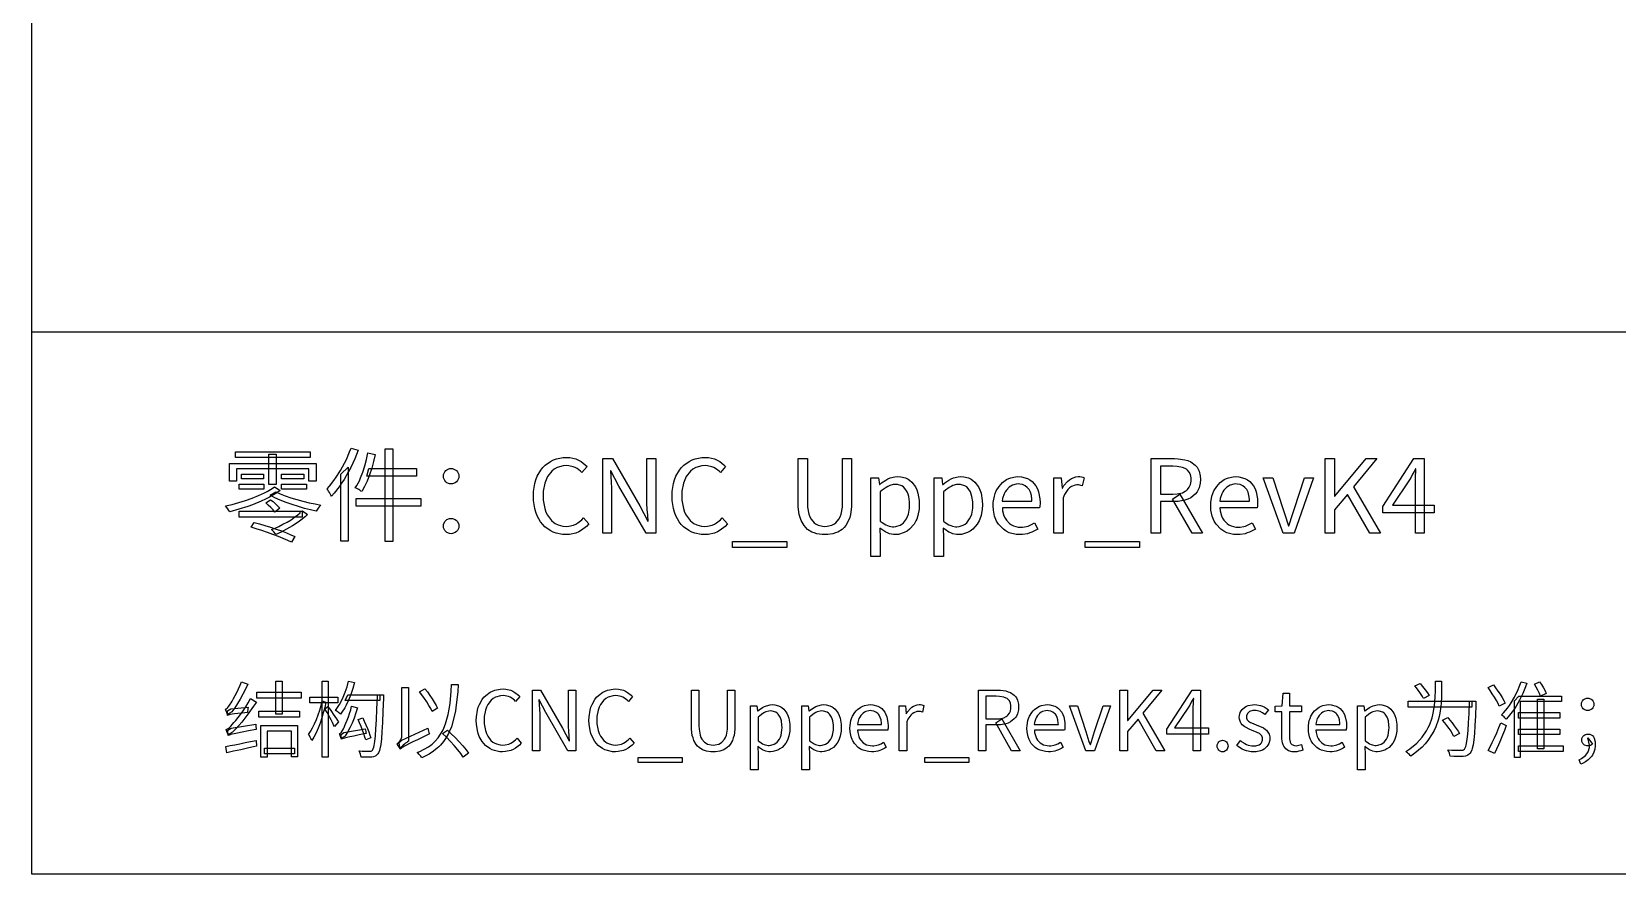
# Model space of a CAD drawing. Header units: millimetres. Extents: x 5 to 292, y 5 to 205.
# Drawn here: x 5 to 45.92, y 5 to 26.75 of the extents above; entities that cross this region are included whole.
import ezdxf

# ---------------------------------------------------------------- set-up
doc = ezdxf.new("R2010")
doc.units = ezdxf.units.MM
doc.layers.add('ANNOTATION', color=7, linetype='Continuous')
doc.layers.add('REFERENCE', color=8, linetype='Continuous')

msp = doc.modelspace()

# ---------------------------------------------------------------- linework, layer by layer
at = {"layer": 'ANNOTATION'}
for points in [[(13.242, 16), (13.429, 15.945), (13.338, 15.723), (13.235, 15.505), (13.179, 15.398), (13.061, 15.194), (12.998, 15.097), (12.934, 15.004), (12.802, 14.834), (12.734, 14.757), (12.721, 14.784), (12.704, 14.817), (12.684, 14.854), (12.662, 14.892), (12.641, 14.926), (12.621, 14.951), (12.683, 15.018), (12.801, 15.167), (12.859, 15.248), (12.969, 15.423), (13.072, 15.61), (13.12, 15.707), (13.204, 15.902), (13.242, 16)], [(14.125, 15.979), (14.322, 15.979), (14.322, 13.592), (14.125, 13.592), (14.125, 15.979)], [(10.108, 15.606), (12.34, 15.606), (12.34, 15.146), (12.156, 15.146), (12.156, 15.469), (10.287, 15.469), (10.287, 15.146), (10.108, 15.146), (10.108, 15.606)], [(10.26, 15.906), (12.182, 15.906), (12.182, 15.756), (10.26, 15.756), (10.26, 15.906)], [(11.117, 15.845), (11.312, 15.845), (11.312, 15.062), (11.117, 15.062), (11.117, 15.845)], [(13.673, 15.879), (13.862, 15.84), (13.822, 15.659), (13.774, 15.481), (13.719, 15.31), (13.658, 15.151), (13.591, 15.006), (13.518, 14.878), (13.496, 14.894), (13.469, 14.912), (13.438, 14.93), (13.406, 14.948), (13.375, 14.965), (13.35, 14.978), (13.387, 15.034), (13.456, 15.16), (13.487, 15.231), (13.546, 15.382), (13.597, 15.543), (13.639, 15.71), (13.673, 15.879)], [(18.787, 13.768), (18.699, 13.772), (18.532, 13.806), (18.454, 13.835), (18.38, 13.872), (18.246, 13.97), (18.187, 14.031), (18.133, 14.099), (18.045, 14.256), (18.011, 14.345), (17.983, 14.441), (17.952, 14.65), (17.948, 14.764), (17.952, 14.878), (17.984, 15.088), (18.012, 15.184), (18.048, 15.273), (18.138, 15.43), (18.192, 15.498), (18.252, 15.559), (18.388, 15.657), (18.463, 15.695), (18.542, 15.725), (18.712, 15.759), (18.802, 15.763), (18.888, 15.759), (19.043, 15.723), (19.112, 15.691), (19.176, 15.654), (19.286, 15.572), (19.331, 15.527), (19.199, 15.369), (19.16, 15.408), (19.073, 15.474), (19.026, 15.5), (18.975, 15.522), (18.865, 15.547), (18.805, 15.551), (18.717, 15.545), (18.558, 15.497), (18.487, 15.456), (18.422, 15.403), (18.315, 15.269), (18.273, 15.186), (18.24, 15.095), (18.202, 14.888), (18.197, 14.773), (18.202, 14.654), (18.239, 14.443), (18.271, 14.35), (18.312, 14.267), (18.416, 14.13), (18.479, 14.077), (18.513, 14.054), (18.586, 14.018), (18.708, 13.987), (18.797, 13.981), (18.863, 13.985), (18.986, 14.014), (19.042, 14.039), (19.096, 14.071), (19.197, 14.151), (19.244, 14.199), (19.378, 14.044), (19.32, 13.982), (19.191, 13.88), (19.121, 13.84), (19.045, 13.809), (18.878, 13.773), (18.787, 13.768)], [(19.738, 13.802), (19.738, 15.729), (19.985, 15.729), (20.69, 14.515), (20.898, 14.118), (20.911, 14.118), (20.898, 14.266), (20.887, 14.42), (20.879, 14.576), (20.877, 14.728), (20.877, 15.729), (21.108, 15.729), (21.108, 13.802), (20.858, 13.802), (20.156, 15.019), (19.948, 15.414), (19.938, 15.414), (19.947, 15.268), (19.956, 15.118), (19.964, 14.967), (19.967, 14.814), (19.967, 13.802), (19.738, 13.802)], [(22.365, 13.768), (22.277, 13.772), (22.111, 13.806), (22.032, 13.835), (21.958, 13.872), (21.824, 13.97), (21.765, 14.031), (21.712, 14.099), (21.624, 14.256), (21.589, 14.345), (21.561, 14.441), (21.53, 14.65), (21.526, 14.764), (21.53, 14.878), (21.562, 15.088), (21.59, 15.184), (21.626, 15.273), (21.716, 15.43), (21.77, 15.498), (21.831, 15.559), (21.966, 15.657), (22.041, 15.695), (22.121, 15.725), (22.29, 15.759), (22.38, 15.763), (22.466, 15.759), (22.621, 15.723), (22.691, 15.691), (22.755, 15.654), (22.864, 15.572), (22.909, 15.527), (22.778, 15.369), (22.738, 15.408), (22.651, 15.474), (22.604, 15.5), (22.554, 15.522), (22.443, 15.547), (22.383, 15.551), (22.295, 15.545), (22.136, 15.497), (22.065, 15.456), (22, 15.403), (21.894, 15.269), (21.852, 15.186), (21.818, 15.095), (21.78, 14.888), (21.776, 14.773), (21.78, 14.654), (21.817, 14.443), (21.849, 14.35), (21.89, 14.267), (21.994, 14.13), (22.057, 14.077), (22.091, 14.054), (22.165, 14.018), (22.286, 13.987), (22.375, 13.981), (22.442, 13.985), (22.565, 14.014), (22.621, 14.039), (22.674, 14.071), (22.775, 14.151), (22.822, 14.199), (22.956, 14.044), (22.898, 13.982), (22.769, 13.88), (22.699, 13.84), (22.624, 13.809), (22.457, 13.773), (22.365, 13.768)], [(25.47, 13.768), (25.397, 13.771), (25.261, 13.792), (25.196, 13.81), (25.135, 13.835), (25.025, 13.904), (24.977, 13.949), (24.932, 14.002), (24.86, 14.131), (24.831, 14.207), (24.808, 14.291), (24.781, 14.486), (24.778, 14.596), (24.778, 15.729), (25.02, 15.729), (25.02, 14.591), (25.024, 14.481), (25.054, 14.299), (25.08, 14.227), (25.113, 14.165), (25.194, 14.07), (25.242, 14.037), (25.294, 14.013), (25.408, 13.984), (25.47, 13.981), (25.532, 13.984), (25.648, 14.013), (25.701, 14.037), (25.75, 14.07), (25.832, 14.165), (25.865, 14.227), (25.892, 14.299), (25.923, 14.481), (25.927, 14.591), (25.927, 15.729), (26.161, 15.729), (26.161, 14.596), (26.158, 14.486), (26.132, 14.291), (26.11, 14.207), (26.082, 14.131), (26.008, 14.002), (25.964, 13.949), (25.914, 13.904), (25.804, 13.835), (25.743, 13.81), (25.679, 13.792), (25.542, 13.771), (25.47, 13.768)], [(33.888, 13.802), (33.888, 15.729), (34.49, 15.729), (34.586, 15.726), (34.76, 15.7), (34.838, 15.678), (34.91, 15.648), (35.029, 15.564), (35.076, 15.509), (35.097, 15.478), (35.129, 15.408), (35.158, 15.285), (35.163, 15.19), (35.158, 15.098), (35.129, 14.976), (35.097, 14.904), (35.076, 14.871), (35.029, 14.811), (34.91, 14.716), (34.838, 14.681), (34.76, 14.654), (34.586, 14.624), (34.49, 14.62), (34.13, 14.62), (34.13, 13.802), (33.888, 13.802)], [(38.384, 13.802), (38.384, 15.729), (38.626, 15.729), (38.626, 14.762), (38.631, 14.762), (39.438, 15.729), (39.714, 15.729), (39.11, 14.998), (39.806, 13.802), (39.536, 13.802), (38.957, 14.807), (38.626, 14.412), (38.626, 13.802), (38.384, 13.802)], [(40.711, 13.802), (40.711, 15.117), (40.712, 15.196), (40.716, 15.29), (40.721, 15.386), (40.724, 15.466), (40.713, 15.466), (40.676, 15.397), (40.638, 15.326), (40.599, 15.254), (40.558, 15.183), (40.119, 14.525), (41.195, 14.525), (41.195, 14.333), (39.869, 14.333), (39.869, 14.491), (40.671, 15.729), (40.937, 15.729), (40.937, 13.802), (40.711, 13.802)], [(10.415, 15.33), (10.986, 15.33), (10.986, 15.206), (10.415, 15.206), (10.415, 15.33)], [(11.444, 15.33), (12.027, 15.33), (12.027, 15.206), (11.444, 15.206), (11.444, 15.33)], [(12.976, 15.325), (13.163, 15.511), (13.166, 15.509), (13.166, 13.597), (12.976, 13.597), (12.976, 15.325)], [(13.696, 15.472), (14.927, 15.472), (14.927, 15.28), (13.649, 15.28), (13.696, 15.472)], [(15.823, 15.08), (15.785, 15.083), (15.716, 15.109), (15.684, 15.132), (15.658, 15.161), (15.628, 15.232), (15.624, 15.275), (15.628, 15.318), (15.658, 15.391), (15.684, 15.42), (15.716, 15.444), (15.785, 15.471), (15.823, 15.474), (15.862, 15.471), (15.931, 15.444), (15.963, 15.42), (15.989, 15.391), (16.019, 15.318), (16.023, 15.275), (16.019, 15.232), (15.989, 15.161), (15.963, 15.132), (15.931, 15.109), (15.862, 15.083), (15.823, 15.08)], [(26.658, 13.2), (26.658, 15.23), (26.855, 15.23), (26.879, 15.064), (26.884, 15.064), (26.934, 15.104), (27.041, 15.174), (27.098, 15.206), (27.157, 15.233), (27.278, 15.263), (27.339, 15.267), (27.427, 15.261), (27.547, 15.231), (27.617, 15.197), (27.65, 15.176), (27.71, 15.126), (27.806, 14.999), (27.842, 14.922), (27.871, 14.837), (27.903, 14.645), (27.907, 14.538), (27.901, 14.421), (27.872, 14.261), (27.839, 14.166), (27.819, 14.121), (27.771, 14.04), (27.657, 13.909), (27.59, 13.859), (27.518, 13.819), (27.366, 13.774), (27.286, 13.768), (27.238, 13.771), (27.139, 13.792), (27.089, 13.811), (27.039, 13.835), (26.941, 13.896), (26.892, 13.934), (26.9, 13.684), (26.9, 13.2), (26.658, 13.2)], [(28.288, 13.2), (28.288, 15.23), (28.485, 15.23), (28.509, 15.064), (28.514, 15.064), (28.564, 15.104), (28.671, 15.174), (28.729, 15.206), (28.787, 15.233), (28.908, 15.263), (28.969, 15.267), (29.057, 15.261), (29.177, 15.231), (29.248, 15.197), (29.28, 15.176), (29.34, 15.126), (29.436, 14.999), (29.472, 14.922), (29.501, 14.837), (29.533, 14.645), (29.537, 14.538), (29.531, 14.421), (29.502, 14.261), (29.469, 14.166), (29.449, 14.121), (29.401, 14.04), (29.287, 13.909), (29.22, 13.859), (29.148, 13.819), (28.996, 13.774), (28.916, 13.768), (28.868, 13.771), (28.769, 13.792), (28.719, 13.811), (28.669, 13.835), (28.571, 13.896), (28.522, 13.934), (28.53, 13.684), (28.53, 13.2), (28.288, 13.2)], [(30.497, 13.768), (30.403, 13.774), (30.229, 13.818), (30.149, 13.857), (30.076, 13.907), (29.953, 14.035), (29.903, 14.114), (29.882, 14.156), (29.848, 14.248), (29.819, 14.402), (29.813, 14.515), (29.816, 14.6), (29.843, 14.757), (29.866, 14.829), (29.894, 14.895), (29.966, 15.014), (30.009, 15.065), (30.056, 15.112), (30.159, 15.187), (30.215, 15.215), (30.273, 15.238), (30.392, 15.264), (30.452, 15.267), (30.54, 15.262), (30.695, 15.221), (30.762, 15.185), (30.821, 15.14), (30.918, 15.024), (30.955, 14.952), (30.985, 14.874), (31.018, 14.695), (31.022, 14.596), (31.022, 14.558), (31.02, 14.522), (31.016, 14.49), (31.012, 14.46), (30.05, 14.46), (30.057, 14.386), (30.092, 14.254), (30.119, 14.195), (30.153, 14.143), (30.235, 14.056), (30.283, 14.022), (30.337, 13.995), (30.457, 13.964), (30.523, 13.96), (30.574, 13.962), (30.67, 13.977), (30.714, 13.99), (30.798, 14.026), (30.88, 14.073), (30.965, 13.913), (30.917, 13.884), (30.813, 13.832), (30.757, 13.81), (30.697, 13.792), (30.567, 13.771), (30.497, 13.768)], [(31.375, 13.802), (31.375, 15.23), (31.572, 15.23), (31.595, 14.97), (31.601, 14.97), (31.639, 15.034), (31.729, 15.143), (31.781, 15.186), (31.835, 15.221), (31.947, 15.262), (32.006, 15.267), (32.052, 15.265), (32.091, 15.26), (32.125, 15.251), (32.158, 15.235), (32.113, 15.027), (32.079, 15.037), (32.048, 15.044), (32.015, 15.049), (31.974, 15.051), (31.93, 15.046), (31.836, 15.009), (31.787, 14.976), (31.739, 14.932), (31.654, 14.804), (31.617, 14.72), (31.617, 13.802), (31.375, 13.802)], [(34.13, 14.814), (34.453, 14.814), (34.56, 14.82), (34.695, 14.851), (34.768, 14.886), (34.8, 14.908), (34.829, 14.933), (34.874, 14.991), (34.904, 15.062), (34.92, 15.144), (34.921, 15.19), (34.92, 15.236), (34.904, 15.316), (34.874, 15.383), (34.829, 15.435), (34.8, 15.456), (34.768, 15.474), (34.695, 15.502), (34.56, 15.527), (34.453, 15.532), (34.13, 15.532), (34.13, 14.814)], [(36.112, 13.768), (36.019, 13.774), (35.845, 13.818), (35.765, 13.857), (35.692, 13.907), (35.569, 14.035), (35.519, 14.114), (35.498, 14.156), (35.464, 14.248), (35.434, 14.402), (35.429, 14.515), (35.432, 14.6), (35.458, 14.757), (35.481, 14.829), (35.51, 14.895), (35.582, 15.014), (35.624, 15.065), (35.671, 15.112), (35.775, 15.187), (35.831, 15.215), (35.889, 15.238), (36.008, 15.264), (36.068, 15.267), (36.156, 15.262), (36.311, 15.221), (36.378, 15.185), (36.437, 15.14), (36.534, 15.024), (36.571, 14.952), (36.6, 14.874), (36.634, 14.695), (36.638, 14.596), (36.637, 14.558), (36.635, 14.522), (36.632, 14.49), (36.628, 14.46), (35.665, 14.46), (35.673, 14.386), (35.707, 14.254), (35.735, 14.195), (35.768, 14.143), (35.851, 14.056), (35.899, 14.022), (35.953, 13.995), (36.072, 13.964), (36.139, 13.96), (36.19, 13.962), (36.285, 13.977), (36.329, 13.99), (36.414, 14.026), (36.496, 14.073), (36.58, 13.913), (36.533, 13.884), (36.429, 13.832), (36.372, 13.81), (36.313, 13.792), (36.183, 13.771), (36.112, 13.768)], [(37.298, 13.802), (36.783, 15.23), (37.032, 15.23), (37.301, 14.418), (37.334, 14.312), (37.368, 14.206), (37.4, 14.1), (37.432, 13.997), (37.445, 13.997), (37.479, 14.1), (37.512, 14.206), (37.545, 14.312), (37.577, 14.418), (37.847, 15.23), (38.084, 15.23), (37.579, 13.802), (37.298, 13.802)], [(11.262, 14.998), (11.412, 14.906), (11.329, 14.848), (11.141, 14.737), (11.036, 14.684), (10.925, 14.634), (10.697, 14.54), (10.578, 14.497), (10.342, 14.422), (10.111, 14.36), (10.089, 14.394), (10.062, 14.433), (10.031, 14.473), (10, 14.507), (10.171, 14.547), (10.346, 14.595), (10.521, 14.649), (10.693, 14.709), (10.857, 14.775), (11.009, 14.846), (11.08, 14.883), (11.207, 14.959), (11.262, 14.998)], [(10.357, 15.067), (10.988, 15.067), (10.988, 14.938), (10.357, 14.938), (10.357, 15.067)], [(11.299, 14.875), (11.409, 14.823), (11.539, 14.771), (11.685, 14.721), (11.839, 14.674), (11.999, 14.631), (12.16, 14.592), (12.316, 14.559), (12.461, 14.531), (12.441, 14.509), (12.419, 14.483), (12.396, 14.454), (12.374, 14.425), (12.355, 14.398), (12.34, 14.373), (12.196, 14.405), (12.041, 14.445), (11.882, 14.491), (11.72, 14.543), (11.563, 14.6), (11.413, 14.659), (11.276, 14.72), (11.157, 14.783), (11.299, 14.875)], [(11.444, 15.067), (12.093, 15.067), (12.093, 14.938), (11.444, 14.938), (11.444, 15.067)], [(27.247, 13.971), (27.304, 13.975), (27.41, 14.008), (27.458, 14.038), (27.503, 14.075), (27.576, 14.172), (27.605, 14.232), (27.628, 14.299), (27.654, 14.451), (27.657, 14.536), (27.655, 14.612), (27.636, 14.751), (27.619, 14.813), (27.597, 14.87), (27.537, 14.962), (27.499, 14.998), (27.455, 15.027), (27.344, 15.06), (27.278, 15.064), (27.234, 15.061), (27.142, 15.036), (27.096, 15.014), (27.048, 14.986), (26.951, 14.914), (26.9, 14.869), (26.9, 14.118), (26.947, 14.08), (27.04, 14.023), (27.087, 14.004), (27.131, 13.989), (27.211, 13.973), (27.247, 13.971)], [(28.877, 13.971), (28.934, 13.975), (29.04, 14.008), (29.088, 14.038), (29.133, 14.075), (29.206, 14.172), (29.235, 14.232), (29.258, 14.299), (29.284, 14.451), (29.287, 14.536), (29.285, 14.612), (29.266, 14.751), (29.249, 14.813), (29.227, 14.87), (29.167, 14.962), (29.129, 14.998), (29.085, 15.027), (28.974, 15.06), (28.908, 15.064), (28.864, 15.061), (28.772, 15.036), (28.726, 15.014), (28.678, 14.986), (28.581, 14.914), (28.53, 14.869), (28.53, 14.118), (28.577, 14.08), (28.67, 14.023), (28.717, 14.004), (28.761, 13.989), (28.841, 13.973), (28.877, 13.971)], [(30.047, 14.63), (30.812, 14.63), (30.811, 14.683), (30.799, 14.778), (30.776, 14.86), (30.74, 14.93), (30.718, 14.96), (30.694, 14.987), (30.638, 15.03), (30.573, 15.059), (30.498, 15.073), (30.457, 15.075), (30.408, 15.072), (30.314, 15.045), (30.269, 15.022), (30.227, 14.993), (30.153, 14.918), (30.122, 14.872), (30.095, 14.821), (30.057, 14.7), (30.047, 14.63)], [(34.945, 13.802), (34.44, 14.683), (34.632, 14.812), (35.218, 13.802), (34.945, 13.802)], [(35.663, 14.63), (36.428, 14.63), (36.426, 14.683), (36.415, 14.778), (36.391, 14.86), (36.356, 14.93), (36.334, 14.96), (36.31, 14.987), (36.254, 15.03), (36.188, 15.059), (36.114, 15.073), (36.073, 15.075), (36.024, 15.072), (35.93, 15.045), (35.885, 15.022), (35.843, 14.993), (35.769, 14.918), (35.738, 14.872), (35.711, 14.821), (35.673, 14.7), (35.663, 14.63)], [(10.357, 14.37), (11.977, 14.37), (11.977, 14.22), (10.357, 14.22), (10.357, 14.37)], [(11.038, 14.586), (11.162, 14.67), (11.228, 14.62), (11.295, 14.562), (11.355, 14.502), (11.401, 14.449), (11.273, 14.352), (11.23, 14.408), (11.171, 14.47), (11.105, 14.532), (11.038, 14.586)], [(11.93, 14.37), (11.961, 14.37), (11.99, 14.381), (12.116, 14.291), (12.065, 14.24), (11.944, 14.139), (11.874, 14.089), (11.728, 13.993), (11.579, 13.906), (11.434, 13.83), (11.304, 13.768), (11.279, 13.8), (11.247, 13.836), (11.214, 13.871), (11.186, 13.897), (11.279, 13.935), (11.38, 13.981), (11.485, 14.034), (11.591, 14.091), (11.692, 14.152), (11.785, 14.215), (11.866, 14.276), (11.93, 14.333), (11.93, 14.37)], [(13.371, 14.699), (15.043, 14.699), (15.043, 14.504), (13.371, 14.504), (13.371, 14.699)], [(10.66, 13.958), (10.744, 14.084), (10.875, 14.049), (11.016, 14.007), (11.161, 13.961), (11.305, 13.912), (11.444, 13.863), (11.573, 13.812), (11.69, 13.764), (11.79, 13.718), (11.704, 13.571), (11.608, 13.618), (11.493, 13.668), (11.365, 13.721), (11.226, 13.773), (11.082, 13.825), (10.937, 13.873), (10.795, 13.918), (10.66, 13.958)], [(15.823, 13.792), (15.785, 13.795), (15.716, 13.822), (15.684, 13.845), (15.658, 13.875), (15.628, 13.946), (15.624, 13.989), (15.628, 14.031), (15.658, 14.103), (15.684, 14.132), (15.716, 14.156), (15.785, 14.183), (15.823, 14.186), (15.862, 14.183), (15.931, 14.156), (15.963, 14.132), (15.989, 14.103), (16.019, 14.031), (16.023, 13.989), (16.019, 13.946), (15.989, 13.875), (15.963, 13.845), (15.931, 13.822), (15.862, 13.795), (15.823, 13.792)], [(23.085, 13.434), (23.085, 13.592), (24.484, 13.592), (24.484, 13.434), (23.085, 13.434)], [(32.187, 13.434), (32.187, 13.592), (33.586, 13.592), (33.586, 13.434), (32.187, 13.434)], [(10.055, 9.102), (10.05, 9.123), (10.042, 9.149), (10.032, 9.179), (10.021, 9.21), (10.011, 9.239), (10, 9.263), (10.015, 9.268), (10.045, 9.288), (10.06, 9.303), (10.09, 9.342), (10.122, 9.389), (10.145, 9.422), (10.175, 9.473), (10.211, 9.537), (10.252, 9.613), (10.295, 9.697), (10.337, 9.786), (10.376, 9.879), (10.41, 9.972), (10.575, 9.904), (10.516, 9.776), (10.452, 9.648), (10.383, 9.524), (10.312, 9.405), (10.239, 9.294), (10.165, 9.194), (10.165, 9.19), (10.165, 9.19), (10.149, 9.181), (10.131, 9.171), (10.11, 9.159), (10.089, 9.145), (10.071, 9.13), (10.059, 9.116), (10.055, 9.102)], [(11.302, 9.987), (11.466, 9.987), (11.466, 9.132), (11.302, 9.132), (11.302, 9.987)], [(12.499, 9.985), (12.652, 9.985), (12.652, 8.021), (12.499, 8.021), (12.499, 9.985)], [(13.176, 9.985), (13.334, 9.951), (13.29, 9.796), (13.237, 9.644), (13.178, 9.498), (13.113, 9.363), (13.079, 9.3), (13.007, 9.184), (12.969, 9.132), (12.951, 9.147), (12.929, 9.164), (12.905, 9.183), (12.88, 9.201), (12.857, 9.218), (12.836, 9.231), (12.874, 9.278), (12.944, 9.384), (12.977, 9.443), (13.038, 9.568), (13.091, 9.703), (13.138, 9.843), (13.176, 9.985)], [(15.837, 9.901), (16.008, 9.895), (15.995, 9.71), (15.958, 9.371), (15.934, 9.217), (15.906, 9.072), (15.83, 8.809), (15.782, 8.691), (15.755, 8.635), (15.695, 8.528), (15.626, 8.429), (15.549, 8.337), (15.507, 8.294), (15.462, 8.253), (15.365, 8.175), (15.256, 8.102), (15.136, 8.037), (15.072, 8.006), (15.059, 8.025), (15.04, 8.05), (15.018, 8.076), (14.994, 8.102), (14.971, 8.125), (14.95, 8.145), (15.013, 8.171), (15.131, 8.229), (15.237, 8.293), (15.332, 8.363), (15.374, 8.401), (15.415, 8.44), (15.489, 8.525), (15.554, 8.617), (15.61, 8.716), (15.635, 8.769), (15.679, 8.88), (15.749, 9.128), (15.775, 9.265), (15.796, 9.41), (15.827, 9.729), (15.837, 9.901)], [(41.225, 9.981), (41.387, 9.981), (41.387, 9.726), (41.384, 9.577), (41.375, 9.416), (41.367, 9.332), (41.341, 9.16), (41.322, 9.071), (41.298, 8.982), (41.234, 8.804), (41.192, 8.714), (41.145, 8.626), (41.029, 8.451), (40.96, 8.366), (40.882, 8.282), (40.697, 8.124), (40.59, 8.049), (40.575, 8.068), (40.555, 8.089), (40.532, 8.11), (40.508, 8.132), (40.484, 8.151), (40.464, 8.166), (40.566, 8.237), (40.743, 8.385), (40.817, 8.463), (40.884, 8.543), (40.996, 8.705), (41.041, 8.788), (41.08, 8.871), (41.141, 9.037), (41.163, 9.12), (41.18, 9.202), (41.205, 9.362), (41.213, 9.44), (41.222, 9.589), (41.225, 9.728), (41.225, 9.981)], [(40.693, 9.865), (40.829, 9.925), (40.896, 9.85), (40.962, 9.765), (41.02, 9.681), (41.062, 9.611), (40.917, 9.54), (40.892, 9.588), (40.859, 9.641), (40.821, 9.697), (40.779, 9.756), (40.736, 9.813), (40.693, 9.865)], [(42.586, 9.825), (42.725, 9.891), (42.781, 9.815), (42.838, 9.731), (42.894, 9.646), (42.946, 9.563), (42.991, 9.486), (43.024, 9.419), (42.875, 9.339), (42.842, 9.409), (42.799, 9.488), (42.749, 9.574), (42.695, 9.661), (42.64, 9.746), (42.586, 9.825)], [(43.435, 9.966), (43.584, 9.93), (43.552, 9.841), (43.479, 9.667), (43.439, 9.581), (43.396, 9.497), (43.306, 9.338), (43.258, 9.262), (43.209, 9.191), (43.106, 9.061), (43.052, 9.002), (43.038, 9.019), (43.019, 9.039), (42.997, 9.061), (42.974, 9.082), (42.953, 9.1), (42.934, 9.115), (42.987, 9.168), (43.087, 9.287), (43.134, 9.353), (43.18, 9.422), (43.265, 9.569), (43.304, 9.646), (43.341, 9.725), (43.407, 9.885), (43.435, 9.966)], [(43.781, 9.91), (43.916, 9.97), (43.966, 9.896), (44.014, 9.816), (44.056, 9.738), (44.087, 9.671), (43.941, 9.598), (43.912, 9.668), (43.872, 9.75), (43.826, 9.834), (43.781, 9.91)], [(10.07, 8.583), (10.066, 8.603), (10.058, 8.629), (10.047, 8.658), (10.037, 8.688), (10.027, 8.715), (10.017, 8.739), (10.035, 8.744), (10.074, 8.766), (10.094, 8.783), (10.137, 8.825), (10.186, 8.878), (10.22, 8.915), (10.268, 8.972), (10.326, 9.044), (10.389, 9.128), (10.456, 9.221), (10.524, 9.322), (10.589, 9.428), (10.65, 9.534), (10.797, 9.444), (10.728, 9.338), (10.58, 9.13), (10.502, 9.028), (10.423, 8.929), (10.264, 8.751), (10.184, 8.67), (10.184, 8.666), (10.184, 8.666), (10.167, 8.658), (10.148, 8.65), (10.127, 8.638), (10.106, 8.625), (10.087, 8.611), (10.075, 8.596), (10.07, 8.583)], [(10.808, 9.698), (11.951, 9.698), (11.951, 9.545), (10.808, 9.545), (10.808, 9.698)], [(12.494, 9.476), (12.591, 9.442), (12.562, 9.308), (12.526, 9.172), (12.486, 9.035), (12.441, 8.9), (12.392, 8.771), (12.339, 8.651), (12.284, 8.544), (12.227, 8.455), (12.219, 8.479), (12.206, 8.507), (12.19, 8.536), (12.174, 8.564), (12.157, 8.589), (12.142, 8.611), (12.196, 8.689), (12.25, 8.782), (12.301, 8.886), (12.35, 9), (12.395, 9.119), (12.434, 9.24), (12.467, 9.361), (12.494, 9.476)], [(12.18, 9.573), (12.9, 9.573), (12.9, 9.423), (12.18, 9.423), (12.18, 9.573)], [(13.157, 9.634), (13.982, 9.634), (13.982, 9.485), (13.086, 9.485), (13.157, 9.634)], [(13.92, 9.634), (14.078, 9.634), (14.078, 9.634), (14.078, 9.618), (14.078, 9.601), (14.077, 9.582), (14.076, 9.564), (14.076, 9.551), (14.065, 9.203), (14.052, 8.915), (14.039, 8.681), (14.024, 8.494), (14.006, 8.349), (13.986, 8.241), (13.975, 8.199), (13.949, 8.134), (13.935, 8.11), (13.918, 8.09), (13.884, 8.059), (13.865, 8.049), (13.824, 8.034), (13.777, 8.025), (13.721, 8.02), (13.653, 8.02), (13.577, 8.021), (13.499, 8.025), (13.494, 8.062), (13.483, 8.104), (13.468, 8.147), (13.45, 8.185), (13.532, 8.179), (13.607, 8.176), (13.668, 8.175), (13.71, 8.175), (13.737, 8.175), (13.758, 8.179), (13.776, 8.189), (13.792, 8.207), (13.804, 8.225), (13.827, 8.283), (13.837, 8.323), (13.855, 8.428), (13.87, 8.571), (13.883, 8.755), (13.896, 8.985), (13.909, 9.264), (13.92, 9.598), (13.92, 9.634)], [(14.512, 8.232), (14.503, 8.253), (14.489, 8.276), (14.473, 8.301), (14.455, 8.326), (14.438, 8.349), (14.424, 8.365), (14.448, 8.383), (14.475, 8.407), (14.504, 8.437), (14.529, 8.473), (14.539, 8.493), (14.551, 8.536), (14.553, 8.559), (14.553, 9.82), (14.724, 9.82), (14.724, 8.437), (14.724, 8.437), (14.702, 8.422), (14.678, 8.405), (14.65, 8.384), (14.619, 8.359), (14.588, 8.333), (14.559, 8.305), (14.534, 8.278), (14.517, 8.254), (14.512, 8.232)], [(15.01, 9.711), (15.147, 9.786), (15.211, 9.706), (15.274, 9.618), (15.335, 9.529), (15.39, 9.441), (15.439, 9.359), (15.476, 9.286), (15.333, 9.2), (15.297, 9.276), (15.25, 9.361), (15.195, 9.451), (15.135, 9.542), (15.072, 9.631), (15.01, 9.711)], [(17.154, 8.162), (17.082, 8.165), (16.947, 8.192), (16.883, 8.216), (16.823, 8.247), (16.714, 8.326), (16.666, 8.375), (16.623, 8.431), (16.551, 8.558), (16.523, 8.631), (16.501, 8.709), (16.475, 8.879), (16.472, 8.972), (16.475, 9.064), (16.501, 9.235), (16.524, 9.313), (16.553, 9.385), (16.626, 9.513), (16.671, 9.568), (16.72, 9.618), (16.83, 9.698), (16.891, 9.728), (16.955, 9.753), (17.093, 9.78), (17.167, 9.784), (17.236, 9.78), (17.362, 9.751), (17.419, 9.725), (17.471, 9.695), (17.56, 9.628), (17.596, 9.592), (17.489, 9.463), (17.457, 9.495), (17.387, 9.548), (17.348, 9.57), (17.307, 9.588), (17.218, 9.608), (17.169, 9.611), (17.097, 9.606), (16.968, 9.568), (16.91, 9.534), (16.857, 9.491), (16.771, 9.382), (16.737, 9.315), (16.71, 9.24), (16.679, 9.072), (16.675, 8.978), (16.679, 8.882), (16.709, 8.711), (16.735, 8.635), (16.768, 8.567), (16.852, 8.456), (16.904, 8.413), (16.932, 8.394), (16.991, 8.365), (17.09, 8.34), (17.162, 8.335), (17.216, 8.338), (17.316, 8.361), (17.362, 8.382), (17.405, 8.408), (17.487, 8.473), (17.526, 8.512), (17.635, 8.386), (17.587, 8.336), (17.482, 8.253), (17.425, 8.221), (17.364, 8.195), (17.229, 8.166), (17.154, 8.162)], [(17.927, 8.19), (17.927, 9.756), (18.128, 9.756), (18.701, 8.769), (18.87, 8.446), (18.881, 8.446), (18.871, 8.566), (18.861, 8.692), (18.855, 8.819), (18.853, 8.942), (18.853, 9.756), (19.041, 9.756), (19.041, 8.19), (18.838, 8.19), (18.267, 9.179), (18.098, 9.5), (18.09, 9.5), (18.097, 9.381), (18.105, 9.259), (18.111, 9.136), (18.113, 9.012), (18.113, 8.19), (17.927, 8.19)], [(20.063, 8.162), (19.991, 8.165), (19.856, 8.192), (19.792, 8.216), (19.732, 8.247), (19.623, 8.326), (19.575, 8.375), (19.532, 8.431), (19.46, 8.558), (19.432, 8.631), (19.41, 8.709), (19.384, 8.879), (19.381, 8.972), (19.384, 9.064), (19.41, 9.235), (19.433, 9.313), (19.462, 9.385), (19.535, 9.513), (19.58, 9.568), (19.629, 9.618), (19.739, 9.698), (19.8, 9.728), (19.864, 9.753), (20.002, 9.78), (20.075, 9.784), (20.145, 9.78), (20.271, 9.751), (20.328, 9.725), (20.38, 9.695), (20.468, 9.628), (20.505, 9.592), (20.398, 9.463), (20.366, 9.495), (20.296, 9.548), (20.257, 9.57), (20.216, 9.588), (20.127, 9.608), (20.078, 9.611), (20.006, 9.606), (19.877, 9.568), (19.819, 9.534), (19.766, 9.491), (19.68, 9.382), (19.646, 9.315), (19.619, 9.24), (19.588, 9.072), (19.584, 8.978), (19.588, 8.882), (19.617, 8.711), (19.644, 8.635), (19.677, 8.567), (19.761, 8.456), (19.813, 8.413), (19.84, 8.394), (19.9, 8.365), (19.999, 8.34), (20.071, 8.335), (20.125, 8.338), (20.225, 8.361), (20.271, 8.382), (20.314, 8.408), (20.396, 8.473), (20.434, 8.512), (20.544, 8.386), (20.496, 8.336), (20.391, 8.253), (20.334, 8.221), (20.273, 8.195), (20.137, 8.166), (20.063, 8.162)], [(22.587, 8.162), (22.528, 8.164), (22.417, 8.181), (22.365, 8.196), (22.315, 8.216), (22.226, 8.273), (22.186, 8.309), (22.15, 8.352), (22.091, 8.457), (22.067, 8.519), (22.049, 8.587), (22.027, 8.746), (22.025, 8.835), (22.025, 9.756), (22.221, 9.756), (22.221, 8.831), (22.224, 8.742), (22.249, 8.594), (22.271, 8.535), (22.297, 8.484), (22.363, 8.408), (22.402, 8.381), (22.444, 8.361), (22.537, 8.338), (22.587, 8.335), (22.638, 8.338), (22.732, 8.361), (22.775, 8.381), (22.814, 8.408), (22.881, 8.484), (22.908, 8.535), (22.93, 8.594), (22.956, 8.742), (22.959, 8.831), (22.959, 9.756), (23.149, 9.756), (23.149, 8.835), (23.147, 8.746), (23.126, 8.587), (23.107, 8.519), (23.084, 8.457), (23.025, 8.352), (22.989, 8.309), (22.949, 8.273), (22.859, 8.216), (22.809, 8.196), (22.757, 8.181), (22.646, 8.164), (22.587, 8.162)], [(29.431, 8.19), (29.431, 9.756), (29.92, 9.756), (29.998, 9.754), (30.14, 9.733), (30.203, 9.714), (30.262, 9.69), (30.358, 9.622), (30.397, 9.577), (30.413, 9.552), (30.44, 9.495), (30.463, 9.395), (30.467, 9.318), (30.463, 9.243), (30.44, 9.143), (30.413, 9.085), (30.397, 9.058), (30.358, 9.01), (30.262, 8.933), (30.203, 8.904), (30.14, 8.882), (29.998, 8.857), (29.92, 8.854), (29.627, 8.854), (29.627, 8.19), (29.431, 8.19)], [(29.627, 9.012), (29.89, 9.012), (29.977, 9.017), (30.087, 9.042), (30.146, 9.071), (30.172, 9.088), (30.195, 9.108), (30.232, 9.156), (30.257, 9.214), (30.269, 9.281), (30.271, 9.318), (30.269, 9.355), (30.257, 9.421), (30.232, 9.474), (30.195, 9.517), (30.172, 9.534), (30.146, 9.548), (30.087, 9.572), (29.977, 9.592), (29.89, 9.596), (29.627, 9.596), (29.627, 9.012)], [(33.085, 8.19), (33.085, 9.756), (33.282, 9.756), (33.282, 8.97), (33.287, 8.97), (33.943, 9.756), (34.167, 9.756), (33.676, 9.162), (34.242, 8.19), (34.022, 8.19), (33.552, 9.006), (33.282, 8.686), (33.282, 8.19), (33.085, 8.19)], [(34.977, 8.19), (34.977, 9.258), (34.978, 9.322), (34.982, 9.399), (34.985, 9.477), (34.988, 9.542), (34.979, 9.542), (34.949, 9.486), (34.918, 9.428), (34.887, 9.37), (34.853, 9.312), (34.496, 8.777), (35.371, 8.777), (35.371, 8.621), (34.293, 8.621), (34.293, 8.75), (34.945, 9.756), (35.161, 9.756), (35.161, 8.19), (34.977, 8.19)], [(37.591, 8.162), (37.533, 8.165), (37.436, 8.189), (37.397, 8.21), (37.363, 8.236), (37.311, 8.304), (37.293, 8.346), (37.279, 8.391), (37.264, 8.493), (37.262, 8.549), (37.262, 9.192), (37.089, 9.192), (37.089, 9.339), (37.273, 9.35), (37.294, 9.677), (37.457, 9.677), (37.457, 9.35), (37.773, 9.35), (37.773, 9.192), (37.457, 9.192), (37.457, 8.542), (37.459, 8.493), (37.479, 8.411), (37.496, 8.379), (37.52, 8.353), (37.59, 8.324), (37.636, 8.32), (37.669, 8.322), (37.704, 8.33), (37.739, 8.34), (37.769, 8.352), (37.807, 8.205), (37.756, 8.189), (37.702, 8.175), (37.647, 8.165), (37.591, 8.162)], [(40.522, 9.47), (42.169, 9.47), (42.169, 9.31), (40.522, 9.31), (40.522, 9.47)], [(42.105, 9.47), (42.272, 9.47), (42.272, 9.47), (42.271, 9.454), (42.27, 9.437), (42.27, 9.419), (42.27, 9.387), (42.257, 9.09), (42.244, 8.841), (42.231, 8.637), (42.215, 8.473), (42.198, 8.344), (42.177, 8.247), (42.165, 8.21), (42.138, 8.151), (42.122, 8.13), (42.104, 8.109), (42.066, 8.077), (42.045, 8.067), (42, 8.051), (41.945, 8.042), (41.88, 8.039), (41.796, 8.039), (41.702, 8.041), (41.603, 8.046), (41.598, 8.085), (41.586, 8.13), (41.569, 8.174), (41.547, 8.213), (41.652, 8.205), (41.748, 8.201), (41.827, 8.201), (41.879, 8.2), (41.91, 8.2), (41.934, 8.205), (41.955, 8.214), (41.973, 8.23), (41.985, 8.247), (42.007, 8.299), (42.017, 8.334), (42.036, 8.426), (42.053, 8.552), (42.068, 8.713), (42.082, 8.912), (42.094, 9.152), (42.105, 9.438), (42.105, 9.47)], [(43.413, 9.602), (44.48, 9.602), (44.48, 9.463), (43.413, 9.463), (43.413, 8.019), (43.264, 8.019), (43.264, 9.476), (43.381, 9.602), (43.413, 9.602)], [(43.864, 9.523), (44.02, 9.523), (44.02, 8.237), (43.864, 8.237), (43.864, 9.523)], [(45.155, 9.228), (45.124, 9.231), (45.068, 9.252), (45.042, 9.271), (45.021, 9.294), (44.996, 9.352), (44.993, 9.387), (44.996, 9.422), (45.021, 9.481), (45.042, 9.505), (45.068, 9.524), (45.124, 9.546), (45.155, 9.549), (45.186, 9.546), (45.243, 9.524), (45.269, 9.505), (45.29, 9.481), (45.315, 9.422), (45.318, 9.387), (45.315, 9.352), (45.29, 9.294), (45.269, 9.271), (45.243, 9.252), (45.186, 9.231), (45.155, 9.228)], [(10.055, 9.102), (10.053, 9.222), (10.135, 9.273), (10.586, 9.312), (10.58, 9.28), (10.575, 9.243), (10.572, 9.208), (10.571, 9.179), (10.433, 9.163), (10.323, 9.15), (10.237, 9.139), (10.174, 9.13), (10.128, 9.122), (10.096, 9.115), (10.073, 9.109), (10.055, 9.102)], [(10.861, 9.211), (11.915, 9.211), (11.915, 9.057), (10.861, 9.057), (10.861, 9.211)], [(12.646, 9.331), (12.668, 9.301), (12.701, 9.255), (12.741, 9.198), (12.784, 9.135), (12.826, 9.073), (12.864, 9.014), (12.895, 8.966), (12.915, 8.933), (12.815, 8.816), (12.792, 8.862), (12.763, 8.919), (12.729, 8.984), (12.693, 9.05), (12.657, 9.115), (12.622, 9.176), (12.591, 9.229), (12.567, 9.269), (12.646, 9.331)], [(12.992, 8.484), (12.988, 8.502), (12.981, 8.526), (12.971, 8.553), (12.961, 8.581), (12.952, 8.606), (12.943, 8.628), (12.956, 8.633), (12.98, 8.653), (12.992, 8.669), (13.017, 8.709), (13.044, 8.756), (13.06, 8.79), (13.083, 8.84), (13.111, 8.905), (13.142, 8.98), (13.174, 9.064), (13.205, 9.154), (13.234, 9.247), (13.257, 9.339), (13.411, 9.295), (13.368, 9.164), (13.319, 9.033), (13.266, 8.905), (13.209, 8.784), (13.151, 8.671), (13.093, 8.57), (13.093, 8.566), (13.093, 8.566), (13.078, 8.558), (13.061, 8.55), (13.042, 8.538), (13.024, 8.525), (13.007, 8.511), (12.996, 8.498), (12.992, 8.484)], [(13.424, 8.993), (13.542, 9.036), (13.584, 8.951), (13.625, 8.86), (13.664, 8.766), (13.699, 8.676), (13.728, 8.593), (13.749, 8.521), (13.621, 8.467), (13.6, 8.542), (13.572, 8.627), (13.539, 8.719), (13.502, 8.814), (13.463, 8.907), (13.424, 8.993)], [(23.553, 7.7), (23.553, 9.35), (23.713, 9.35), (23.732, 9.216), (23.737, 9.216), (23.777, 9.248), (23.864, 9.305), (23.911, 9.331), (23.959, 9.352), (24.057, 9.377), (24.106, 9.38), (24.178, 9.376), (24.275, 9.351), (24.333, 9.324), (24.36, 9.306), (24.408, 9.266), (24.486, 9.163), (24.516, 9.1), (24.539, 9.031), (24.565, 8.875), (24.568, 8.788), (24.564, 8.692), (24.54, 8.562), (24.513, 8.485), (24.497, 8.449), (24.458, 8.383), (24.365, 8.276), (24.31, 8.235), (24.252, 8.203), (24.129, 8.166), (24.064, 8.162), (24.024, 8.164), (23.944, 8.182), (23.903, 8.197), (23.863, 8.216), (23.783, 8.266), (23.743, 8.296), (23.75, 8.093), (23.75, 7.7), (23.553, 7.7)], [(24.032, 8.327), (24.078, 8.33), (24.164, 8.357), (24.204, 8.381), (24.24, 8.411), (24.299, 8.49), (24.323, 8.539), (24.341, 8.593), (24.363, 8.717), (24.365, 8.786), (24.363, 8.848), (24.348, 8.961), (24.334, 9.011), (24.316, 9.057), (24.268, 9.133), (24.237, 9.162), (24.201, 9.185), (24.111, 9.212), (24.057, 9.216), (24.021, 9.213), (23.947, 9.193), (23.909, 9.175), (23.87, 9.152), (23.791, 9.094), (23.75, 9.057), (23.75, 8.446), (23.788, 8.415), (23.864, 8.369), (23.901, 8.353), (23.938, 8.342), (24.003, 8.328), (24.032, 8.327)], [(24.878, 7.7), (24.878, 9.35), (25.039, 9.35), (25.058, 9.216), (25.062, 9.216), (25.102, 9.248), (25.19, 9.305), (25.236, 9.331), (25.284, 9.352), (25.382, 9.377), (25.432, 9.38), (25.504, 9.376), (25.601, 9.351), (25.658, 9.324), (25.685, 9.306), (25.733, 9.266), (25.812, 9.163), (25.841, 9.1), (25.864, 9.031), (25.89, 8.875), (25.893, 8.788), (25.889, 8.692), (25.865, 8.562), (25.839, 8.485), (25.822, 8.449), (25.783, 8.383), (25.69, 8.276), (25.636, 8.235), (25.577, 8.203), (25.454, 8.166), (25.389, 8.162), (25.349, 8.164), (25.269, 8.182), (25.229, 8.197), (25.188, 8.216), (25.108, 8.266), (25.068, 8.296), (25.075, 8.093), (25.075, 7.7), (24.878, 7.7)], [(25.357, 8.327), (25.404, 8.33), (25.49, 8.357), (25.529, 8.381), (25.565, 8.411), (25.624, 8.49), (25.648, 8.539), (25.666, 8.593), (25.688, 8.717), (25.69, 8.786), (25.688, 8.848), (25.673, 8.961), (25.659, 9.011), (25.642, 9.057), (25.593, 9.133), (25.562, 9.162), (25.526, 9.185), (25.436, 9.212), (25.383, 9.216), (25.346, 9.213), (25.272, 9.193), (25.234, 9.175), (25.196, 9.152), (25.116, 9.094), (25.075, 9.057), (25.075, 8.446), (25.113, 8.415), (25.189, 8.369), (25.227, 8.353), (25.263, 8.342), (25.328, 8.328), (25.357, 8.327)], [(26.674, 8.162), (26.597, 8.166), (26.456, 8.203), (26.391, 8.234), (26.332, 8.275), (26.232, 8.379), (26.191, 8.443), (26.174, 8.478), (26.147, 8.552), (26.122, 8.677), (26.118, 8.769), (26.121, 8.838), (26.142, 8.966), (26.161, 9.024), (26.184, 9.078), (26.242, 9.174), (26.277, 9.217), (26.315, 9.254), (26.399, 9.315), (26.445, 9.338), (26.492, 9.357), (26.588, 9.378), (26.637, 9.38), (26.709, 9.376), (26.835, 9.343), (26.889, 9.314), (26.938, 9.277), (27.016, 9.183), (27.046, 9.125), (27.07, 9.061), (27.098, 8.916), (27.101, 8.835), (27.1, 8.804), (27.099, 8.775), (27.096, 8.748), (27.092, 8.724), (26.31, 8.724), (26.316, 8.664), (26.344, 8.557), (26.367, 8.509), (26.394, 8.466), (26.461, 8.396), (26.5, 8.368), (26.544, 8.346), (26.641, 8.321), (26.695, 8.318), (26.737, 8.319), (26.814, 8.332), (26.85, 8.342), (26.919, 8.371), (26.986, 8.41), (27.054, 8.279), (27.015, 8.256), (26.931, 8.214), (26.885, 8.196), (26.837, 8.181), (26.731, 8.164), (26.674, 8.162)], [(26.308, 8.863), (26.93, 8.863), (26.929, 8.905), (26.919, 8.983), (26.9, 9.05), (26.872, 9.107), (26.854, 9.131), (26.834, 9.153), (26.789, 9.188), (26.735, 9.211), (26.675, 9.223), (26.642, 9.224), (26.602, 9.222), (26.525, 9.2), (26.489, 9.181), (26.454, 9.158), (26.395, 9.097), (26.369, 9.06), (26.347, 9.018), (26.317, 8.919), (26.308, 8.863)], [(27.387, 8.19), (27.387, 9.35), (27.548, 9.35), (27.567, 9.139), (27.571, 9.139), (27.603, 9.191), (27.676, 9.279), (27.717, 9.315), (27.761, 9.343), (27.853, 9.376), (27.9, 9.38), (27.938, 9.379), (27.97, 9.375), (27.998, 9.367), (28.024, 9.354), (27.988, 9.185), (27.96, 9.193), (27.935, 9.199), (27.908, 9.203), (27.875, 9.205), (27.839, 9.201), (27.763, 9.17), (27.723, 9.144), (27.684, 9.108), (27.614, 9.004), (27.584, 8.936), (27.584, 8.19), (27.387, 8.19)], [(30.29, 8.19), (29.879, 8.906), (30.036, 9.01), (30.512, 8.19), (30.29, 8.19)], [(31.239, 8.162), (31.163, 8.166), (31.022, 8.203), (30.957, 8.234), (30.897, 8.275), (30.797, 8.379), (30.757, 8.443), (30.74, 8.478), (30.712, 8.552), (30.688, 8.677), (30.683, 8.769), (30.686, 8.838), (30.707, 8.966), (30.726, 9.024), (30.749, 9.078), (30.807, 9.174), (30.842, 9.217), (30.88, 9.254), (30.964, 9.315), (31.01, 9.338), (31.058, 9.357), (31.154, 9.378), (31.203, 9.38), (31.274, 9.376), (31.401, 9.343), (31.455, 9.314), (31.503, 9.277), (31.581, 9.183), (31.612, 9.125), (31.636, 9.061), (31.663, 8.916), (31.666, 8.835), (31.666, 8.804), (31.664, 8.775), (31.662, 8.748), (31.658, 8.724), (30.876, 8.724), (30.882, 8.664), (30.91, 8.557), (30.932, 8.509), (30.959, 8.466), (31.026, 8.396), (31.066, 8.368), (31.109, 8.346), (31.207, 8.321), (31.26, 8.318), (31.302, 8.319), (31.38, 8.332), (31.415, 8.342), (31.484, 8.371), (31.551, 8.41), (31.619, 8.279), (31.581, 8.256), (31.496, 8.214), (31.45, 8.196), (31.402, 8.181), (31.296, 8.164), (31.239, 8.162)], [(30.873, 8.863), (31.495, 8.863), (31.494, 8.905), (31.485, 8.983), (31.466, 9.05), (31.437, 9.107), (31.419, 9.131), (31.399, 9.153), (31.354, 9.188), (31.301, 9.211), (31.24, 9.223), (31.207, 9.224), (31.167, 9.222), (31.09, 9.2), (31.054, 9.181), (31.02, 9.158), (30.96, 9.097), (30.934, 9.06), (30.913, 9.018), (30.882, 8.919), (30.873, 8.863)], [(32.203, 8.19), (31.784, 9.35), (31.987, 9.35), (32.205, 8.69), (32.233, 8.604), (32.259, 8.518), (32.286, 8.432), (32.312, 8.348), (32.323, 8.348), (32.35, 8.432), (32.377, 8.518), (32.403, 8.604), (32.429, 8.69), (32.65, 9.35), (32.842, 9.35), (32.431, 8.19), (32.203, 8.19)], [(36.531, 8.162), (36.471, 8.165), (36.352, 8.188), (36.295, 8.208), (36.24, 8.232), (36.142, 8.289), (36.099, 8.322), (36.193, 8.452), (36.232, 8.423), (36.311, 8.373), (36.352, 8.352), (36.394, 8.335), (36.487, 8.316), (36.538, 8.313), (36.591, 8.317), (36.677, 8.343), (36.71, 8.366), (36.734, 8.394), (36.763, 8.458), (36.766, 8.495), (36.764, 8.524), (36.744, 8.573), (36.727, 8.594), (36.682, 8.631), (36.626, 8.663), (36.564, 8.69), (36.501, 8.715), (36.421, 8.749), (36.342, 8.787), (36.305, 8.808), (36.241, 8.859), (36.214, 8.89), (36.192, 8.923), (36.167, 9.004), (36.163, 9.051), (36.166, 9.097), (36.19, 9.18), (36.21, 9.219), (36.236, 9.254), (36.305, 9.312), (36.347, 9.336), (36.394, 9.355), (36.502, 9.377), (36.563, 9.38), (36.616, 9.378), (36.716, 9.358), (36.763, 9.341), (36.808, 9.321), (36.887, 9.274), (36.922, 9.248), (36.828, 9.126), (36.767, 9.165), (36.705, 9.198), (36.673, 9.211), (36.603, 9.226), (36.565, 9.228), (36.513, 9.225), (36.431, 9.2), (36.402, 9.178), (36.379, 9.152), (36.353, 9.093), (36.35, 9.06), (36.352, 9.034), (36.369, 8.989), (36.385, 8.97), (36.404, 8.952), (36.45, 8.922), (36.477, 8.909), (36.537, 8.884), (36.599, 8.859), (36.663, 8.834), (36.727, 8.807), (36.786, 8.777), (36.84, 8.741), (36.864, 8.721), (36.904, 8.673), (36.921, 8.646), (36.935, 8.616), (36.95, 8.546), (36.952, 8.506), (36.949, 8.46), (36.925, 8.373), (36.904, 8.333), (36.877, 8.295), (36.807, 8.233), (36.763, 8.208), (36.714, 8.188), (36.598, 8.165), (36.531, 8.162)], [(38.504, 8.162), (38.428, 8.166), (38.287, 8.203), (38.222, 8.234), (38.162, 8.275), (38.062, 8.379), (38.022, 8.443), (38.004, 8.478), (37.977, 8.552), (37.953, 8.677), (37.948, 8.769), (37.951, 8.838), (37.972, 8.966), (37.991, 9.024), (38.014, 9.078), (38.072, 9.174), (38.107, 9.217), (38.145, 9.254), (38.229, 9.315), (38.275, 9.338), (38.322, 9.357), (38.419, 9.378), (38.467, 9.38), (38.539, 9.376), (38.665, 9.343), (38.72, 9.314), (38.768, 9.277), (38.846, 9.183), (38.877, 9.125), (38.901, 9.061), (38.928, 8.916), (38.931, 8.835), (38.931, 8.804), (38.929, 8.775), (38.926, 8.748), (38.923, 8.724), (38.141, 8.724), (38.146, 8.664), (38.175, 8.557), (38.197, 8.509), (38.224, 8.466), (38.291, 8.396), (38.331, 8.368), (38.374, 8.346), (38.471, 8.321), (38.525, 8.318), (38.567, 8.319), (38.644, 8.332), (38.68, 8.342), (38.749, 8.371), (38.816, 8.41), (38.884, 8.279), (38.846, 8.256), (38.761, 8.214), (38.715, 8.196), (38.667, 8.181), (38.561, 8.164), (38.504, 8.162)], [(38.138, 8.863), (38.76, 8.863), (38.759, 8.905), (38.75, 8.983), (38.731, 9.05), (38.702, 9.107), (38.684, 9.131), (38.664, 9.153), (38.619, 9.188), (38.566, 9.211), (38.505, 9.223), (38.472, 9.224), (38.432, 9.222), (38.355, 9.2), (38.319, 9.181), (38.285, 9.158), (38.225, 9.097), (38.199, 9.06), (38.177, 9.018), (38.147, 8.919), (38.138, 8.863)], [(39.218, 7.7), (39.218, 9.35), (39.378, 9.35), (39.397, 9.216), (39.401, 9.216), (39.442, 9.248), (39.529, 9.305), (39.576, 9.331), (39.624, 9.352), (39.721, 9.377), (39.771, 9.38), (39.843, 9.376), (39.94, 9.351), (39.998, 9.324), (40.024, 9.306), (40.073, 9.266), (40.151, 9.163), (40.181, 9.1), (40.204, 9.031), (40.23, 8.875), (40.233, 8.788), (40.229, 8.692), (40.205, 8.562), (40.178, 8.485), (40.161, 8.449), (40.123, 8.383), (40.03, 8.276), (39.975, 8.235), (39.917, 8.203), (39.794, 8.166), (39.728, 8.162), (39.689, 8.164), (39.609, 8.182), (39.568, 8.197), (39.528, 8.216), (39.448, 8.266), (39.408, 8.296), (39.414, 8.093), (39.414, 7.7), (39.218, 7.7)], [(39.696, 8.327), (39.743, 8.33), (39.829, 8.357), (39.868, 8.381), (39.904, 8.411), (39.964, 8.49), (39.987, 8.539), (40.006, 8.593), (40.027, 8.717), (40.03, 8.786), (40.028, 8.848), (40.013, 8.961), (39.999, 9.011), (39.981, 9.057), (39.932, 9.133), (39.901, 9.162), (39.865, 9.185), (39.776, 9.212), (39.722, 9.216), (39.686, 9.213), (39.611, 9.193), (39.573, 9.175), (39.535, 9.152), (39.456, 9.094), (39.414, 9.057), (39.414, 8.446), (39.453, 8.415), (39.529, 8.369), (39.566, 8.353), (39.602, 8.342), (39.667, 8.328), (39.696, 8.327)], [(41.413, 8.982), (41.545, 9.047), (41.601, 8.981), (41.658, 8.91), (41.714, 8.836), (41.766, 8.763), (41.811, 8.696), (41.844, 8.636), (41.703, 8.559), (41.671, 8.621), (41.629, 8.691), (41.579, 8.765), (41.525, 8.84), (41.469, 8.914), (41.413, 8.982)], [(43.369, 9.175), (44.435, 9.175), (44.435, 9.034), (43.369, 9.034), (43.369, 9.175)], [(10.07, 8.583), (10.064, 8.718), (10.148, 8.773), (10.786, 8.878), (10.786, 8.843), (10.787, 8.804), (10.791, 8.766), (10.795, 8.737), (10.593, 8.7), (10.435, 8.67), (10.315, 8.647), (10.227, 8.63), (10.166, 8.616), (10.123, 8.604), (10.093, 8.594), (10.07, 8.583)], [(10.917, 8.839), (11.862, 8.839), (11.862, 8.029), (11.701, 8.029), (11.701, 8.694), (11.073, 8.694), (11.073, 8.021), (10.917, 8.021), (10.917, 8.839)], [(12.992, 8.484), (12.986, 8.606), (13.058, 8.658), (13.608, 8.754), (13.613, 8.724), (13.619, 8.689), (13.627, 8.656), (13.634, 8.632), (13.455, 8.597), (13.315, 8.568), (13.209, 8.545), (13.131, 8.527), (13.076, 8.514), (13.038, 8.503), (13.012, 8.493), (12.992, 8.484)], [(14.512, 8.232), (14.486, 8.397), (14.553, 8.461), (15.222, 8.775), (15.229, 8.739), (15.241, 8.697), (15.253, 8.657), (15.264, 8.626), (15.093, 8.543), (14.952, 8.475), (14.838, 8.419), (14.747, 8.372), (14.676, 8.335), (14.622, 8.306), (14.582, 8.283), (14.553, 8.264), (14.531, 8.248), (14.512, 8.232)], [(15.602, 8.634), (15.73, 8.724), (15.829, 8.63), (15.932, 8.527), (16.034, 8.421), (16.129, 8.315), (16.211, 8.217), (16.275, 8.13), (16.134, 8.025), (16.074, 8.114), (15.995, 8.215), (15.904, 8.323), (15.804, 8.432), (15.702, 8.538), (15.602, 8.634)], [(42.586, 8.194), (42.637, 8.291), (42.693, 8.403), (42.751, 8.526), (42.809, 8.655), (42.864, 8.786), (42.913, 8.914), (43.056, 8.837), (43.01, 8.716), (42.959, 8.59), (42.906, 8.465), (42.853, 8.342), (42.8, 8.226), (42.749, 8.119), (42.586, 8.194)], [(43.371, 8.75), (44.433, 8.75), (44.433, 8.608), (43.371, 8.608), (43.371, 8.75)], [(44.982, 7.846), (44.933, 7.956), (44.996, 7.989), (45.098, 8.066), (45.136, 8.11), (45.166, 8.159), (45.2, 8.271), (45.204, 8.335), (45.164, 8.523), (45.279, 8.363), (45.254, 8.338), (45.226, 8.323), (45.196, 8.316), (45.166, 8.313), (45.134, 8.316), (45.078, 8.335), (45.053, 8.352), (45.032, 8.374), (45.009, 8.431), (45.006, 8.467), (45.009, 8.503), (45.033, 8.561), (45.055, 8.583), (45.08, 8.6), (45.137, 8.619), (45.168, 8.621), (45.21, 8.617), (45.279, 8.582), (45.305, 8.551), (45.326, 8.512), (45.349, 8.417), (45.352, 8.361), (45.35, 8.315), (45.338, 8.229), (45.313, 8.149), (45.276, 8.077), (45.252, 8.043), (45.227, 8.011), (45.168, 7.954), (45.1, 7.904), (45.024, 7.863), (44.982, 7.846)], [(10.011, 8.303), (10.118, 8.322), (10.238, 8.345), (10.369, 8.37), (10.508, 8.398), (10.65, 8.427), (10.791, 8.455), (10.804, 8.307), (10.602, 8.261), (10.401, 8.217), (10.209, 8.176), (10.038, 8.138), (10.011, 8.303)], [(11.005, 8.258), (11.778, 8.258), (11.778, 8.113), (11.005, 8.113), (11.005, 8.258)], [(35.734, 8.162), (35.706, 8.164), (35.656, 8.185), (35.634, 8.203), (35.616, 8.226), (35.595, 8.278), (35.593, 8.309), (35.595, 8.342), (35.616, 8.396), (35.634, 8.418), (35.656, 8.436), (35.706, 8.456), (35.734, 8.459), (35.762, 8.456), (35.811, 8.436), (35.833, 8.418), (35.851, 8.396), (35.872, 8.342), (35.875, 8.309), (35.872, 8.278), (35.851, 8.226), (35.833, 8.203), (35.811, 8.185), (35.762, 8.164), (35.734, 8.162)], [(43.371, 8.316), (44.523, 8.316), (44.523, 8.17), (43.371, 8.17), (43.371, 8.316)], [(20.648, 7.89), (20.648, 8.019), (21.785, 8.019), (21.785, 7.89), (20.648, 7.89)], [(28.048, 7.89), (28.048, 8.019), (29.185, 8.019), (29.185, 7.89), (28.048, 7.89)]]:
    msp.add_lwpolyline(points, close=True, dxfattribs=at)
at = {"layer": 'REFERENCE'}
msp.add_lwpolyline([(5, 205), (292, 205), (292, 5), (5, 5)], close=True, dxfattribs=at)
msp.add_lwpolyline([(5, 19), (292, 19)], dxfattribs=at)

doc.saveas('drawing.dxf')
